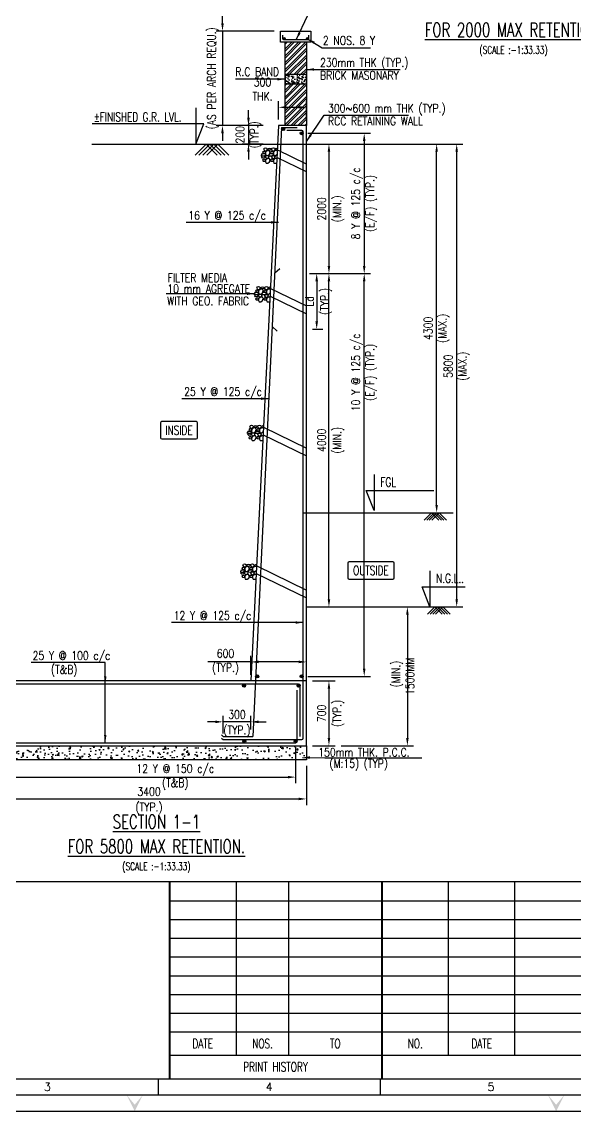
# Model space of a CAD drawing. Extents: x -69352 to 1013721, y -547461 to -186867.
# Drawn here: x 525518 to 543459, y -432773 to -397471 of the extents above; entities that cross this region are included whole.
import ezdxf
from ezdxf.enums import TextEntityAlignment as Align
from ezdxf.lldxf.tags import DXFTag

# ---------------------------------------------------------------- set-up
doc = ezdxf.new("R2010")
doc.units = 0
doc.header["$LTSCALE"] = 500
doc.header["$MEASUREMENT"] = 0
doc.header["$PDMODE"] = 35
doc.header["$PDSIZE"] = -15
doc.layers.get('DEFPOINTS').update_dxf_attribs({"color": 4})
for name, color, linetype in [('NO. BEAM', 3, 'Continuous'), ('PNA', 10, 'Continuous'), ('S-COLUMN', 1, 'Continuous'), ('S-CONCRET LINE', 4, 'Continuous'), ('S-DIM-1', 5, 'Continuous'), ('S-HATCH', 253, 'Continuous'), ('S-LEVEL SECTION', 3, 'Continuous'), ('S-PCC', 9, 'Continuous'), ('S-REINFORCEMENT', 6, 'Continuous'), ('S-RETAINING WALL', 6, 'Continuous'), ('S-TEXT', 2, 'Continuous'), ('S-TEXT-1 @ 1', 4, 'Continuous'), ('S-TITIL', 6, 'Continuous'), ('TEXT (SHEET)', 4, 'Continuous'), ('TITLE', 4, 'Continuous')]:
    doc.layers.add(name, color=color, linetype=linetype)
doc.layers.add('RIDE-PROFILE', color=8, linetype='Continuous', lineweight=25)
doc.styles.add('ROMANS', font='simplex.shx', dxfattribs={"width": 0.8, "height": 275})
tags = doc.linetypes.add('HIDDEN', pattern=[0.375, 0.25, -0.125]).pattern_tags.tags
tags[6:7] = [DXFTag(74, 4), DXFTag(75, 0), DXFTag(340, '0'), DXFTag(46, 1.0), DXFTag(50, 0.0), DXFTag(44, 0.0), DXFTag(45, 0.0)]
tags[4:5] = [DXFTag(74, 4), DXFTag(75, 0), DXFTag(340, '0'), DXFTag(46, 1.0), DXFTag(50, 0.0), DXFTag(44, 0.0), DXFTag(45, 0.0)]
doc.dimstyles.new('dim100', dxfattribs={"dimtxt": 250, "dimasz": 250, "dimexe": 200, "dimexo": 200, "dimgap": 100, "dimtad": 1, "dimdec": 0, "dimzin": 0, "dimdsep": 46, "dimtxsty": 'ROMANS', "dimcen": 0, "dimclrd": 5, "dimclre": 5, "dimclrt": 4, "dimadec": 0, "dimazin": 0, "dimtfac": 1, "dimtdec": 0, "dimtix": 1, "dimtofl": 0, "dimtmove": 2, "dimatfit": 3, "dimfxl": 0, "dimtolj": 1, "dimtzin": 0, "dimlwd": -1, "dimlwe": -1, "dimarcsym": 0})
doc.dimstyles.new('dim33.33', dxfattribs={"dimtxt": 250, "dimasz": 250, "dimexe": 200, "dimexo": 200, "dimgap": 100, "dimtad": 1, "dimdec": 0, "dimlfac": 0.333331, "dimzin": 0, "dimdsep": 46, "dimtxsty": 'ROMANS', "dimcen": 0, "dimclrd": 5, "dimclre": 5, "dimclrt": 4, "dimadec": 0, "dimazin": 0, "dimtfac": 1, "dimtdec": 0, "dimtix": 1, "dimtofl": 0, "dimtmove": 2, "dimatfit": 3, "dimfxl": 0, "dimtolj": 1, "dimtzin": 0, "dimlwd": -1, "dimlwe": -1, "dimarcsym": 0})
doc.dimstyles.new('dim50', dxfattribs={"dimtxt": 250, "dimasz": 250, "dimexe": 200, "dimexo": 200, "dimgap": 100, "dimtad": 1, "dimdec": 0, "dimlfac": 0.5, "dimzin": 0, "dimdsep": 46, "dimtxsty": 'ROMANS', "dimcen": 0, "dimclrd": 5, "dimclre": 5, "dimclrt": 4, "dimadec": 0, "dimazin": 0, "dimtfac": 1, "dimtdec": 0, "dimtix": 1, "dimtofl": 0, "dimtmove": 2, "dimatfit": 3, "dimfxl": 0, "dimtolj": 1, "dimtzin": 0, "dimlwd": -1, "dimlwe": -1, "dimarcsym": 0})

# ---------------------------------------------------------------- blocks, each defined once
blk = doc.blocks.new('*D689')
at = {"layer": 'DEFPOINTS', "color": 0}
for p in [(534743, -405632), (536619, -405632), (534593, -418682)]:
    blk.add_point(p, dxfattribs=at)
at = {"layer": 'S-DIM-1', "color": 5}
for p, q in [((534943, -405632), (536819, -405632)), ((534793, -418682), (536819, -418682))]:
    blk.add_line(p, q, dxfattribs=at)
at = {"layer": 'S-DIM-1', "color": 5, "lineweight": -3}
blk.add_line((536619, -418432), (536619, -405882), dxfattribs=at)
at = {"layer": 'S-DIM-1', "color": 5}
for points in [[(536661, -405882), (536578, -405882), (536619, -405632)], [(536578, -418432), (536661, -418432), (536619, -418682)]]:
    blk.add_solid(points, dxfattribs=at)
at = {"layer": 'S-DIM-1', "color": 4, "insert": (536619, -408832), "char_height": 275, "attachment_point": 5, "rotation": 90, "style": 'ROMANS'}
blk.add_mtext('\\A1;10 Y @ 125 c/c\\P(E/F) (TYP.)', dxfattribs=at)
blk = doc.blocks.new('*D690')
at = {"layer": 'DEFPOINTS', "color": 0}
for p in [(534743, -418832), (534743, -420932), (535475, -420932)]:
    blk.add_point(p, dxfattribs=at)
at = {"layer": 'S-DIM-1', "color": 5}
for p, q in [((534943, -418832), (535675, -418832)), ((534943, -420932), (535675, -420932))]:
    blk.add_line(p, q, dxfattribs=at)
at = {"layer": 'S-DIM-1', "color": 5, "lineweight": -3}
blk.add_line((535475, -419082), (535475, -420682), dxfattribs=at)
at = {"layer": 'S-DIM-1', "color": 5}
for points in [[(535517, -419082), (535434, -419082), (535475, -418832)], [(535434, -420682), (535517, -420682), (535475, -420932)]]:
    blk.add_solid(points, dxfattribs=at)
at = {"layer": 'S-DIM-1', "color": 4, "char_height": 275, "attachment_point": 5, "rotation": 90, "style": 'ROMANS'}
for s, insert in [('\\A1;700', (535238, -419882)), ('(TYP.)', (535785, -419882))]:
    blk.add_mtext(s, dxfattribs=dict(at, insert=insert))
blk = doc.blocks.new('*D691')
at = {"layer": 'DEFPOINTS', "color": 0}
for p in [(524793, -420782), (534393, -420782), (534393, -421947)]:
    blk.add_point(p, dxfattribs=at)
at = {"layer": 'S-DIM-1', "color": 5}
for p, q in [((524793, -420982), (524793, -422147)), ((534393, -420982), (534393, -422147)), ((525043, -421947), (534143, -421947))]:
    blk.add_line(p, q, dxfattribs=at)
for points in [[(525043, -421906), (525043, -421989), (524793, -421947)], [(534143, -421989), (534143, -421906), (534393, -421947)]]:
    blk.add_solid(points, dxfattribs=at)
at = {"layer": 'S-DIM-1', "color": 4, "insert": (530493, -421947), "char_height": 275, "attachment_point": 5, "style": 'ROMANS'}
blk.add_mtext('\\A1;12 Y @ 150 c/c\\P(T&B)', dxfattribs=at)
blk = doc.blocks.new('*D692')
at = {"layer": 'DEFPOINTS', "color": 0}
for p in [(524543, -421382), (534743, -421382), (534743, -422655)]:
    blk.add_point(p, dxfattribs=at)
at = {"layer": 'S-DIM-1', "color": 5}
for p, q in [((524543, -421582), (524543, -422855)), ((534743, -421582), (534743, -422855)), ((524793, -422655), (534493, -422655))]:
    blk.add_line(p, q, dxfattribs=at)
for points in [[(524793, -422613), (524793, -422696), (524543, -422655)], [(534493, -422696), (534493, -422613), (534743, -422655)]]:
    blk.add_solid(points, dxfattribs=at)
at = {"layer": 'S-DIM-1', "color": 4, "char_height": 275, "attachment_point": 5, "style": 'ROMANS'}
for s, insert in [('\\A1;3400', (529643, -422417)), ('(TYP.)', (529643, -422964))]:
    blk.add_mtext(s, dxfattribs=dict(at, insert=insert))
blk = doc.blocks.new('*D693')
at = {"layer": 'DEFPOINTS', "color": 0}
for p in [(533543, -401432), (539617, -401432), (536522, -416432)]:
    blk.add_point(p, dxfattribs=at)
at = {"layer": 'S-DIM-1', "color": 5}
for p, q in [((533743, -401432), (539817, -401432)), ((536722, -416432), (539817, -416432))]:
    blk.add_line(p, q, dxfattribs=at)
at = {"layer": 'S-DIM-1', "color": 5, "lineweight": -3}
blk.add_line((539617, -416182), (539617, -401682), dxfattribs=at)
at = {"layer": 'S-DIM-1', "color": 5}
for points in [[(539658, -401682), (539575, -401682), (539617, -401432)], [(539575, -416182), (539658, -416182), (539617, -416432)]]:
    blk.add_solid(points, dxfattribs=at)
at = {"layer": 'S-DIM-1', "color": 4, "insert": (539617, -408632), "char_height": 275, "attachment_point": 5, "rotation": 90, "style": 'ROMANS'}
blk.add_mtext('\\A1;5800\\P(MAX.)', dxfattribs=at)
blk = doc.blocks.new('*D694')
at = {"layer": 'DEFPOINTS', "color": 0}
for p in [(533543, -400832), (532867, -401432), (533543, -401432)]:
    blk.add_point(p, dxfattribs=at)
at = {"layer": 'S-DIM-1', "color": 5, "lineweight": -3}
for p, q in [((532867, -400582), (532867, -400332)), ((532867, -400832), (532867, -401432)), ((532867, -401682), (532867, -401932))]:
    blk.add_line(p, q, dxfattribs=at)
at = {"layer": 'S-DIM-1', "color": 5}
for p, q in [((533343, -400832), (532667, -400832)), ((533343, -401432), (532667, -401432))]:
    blk.add_line(p, q, dxfattribs=at)
for points in [[(532825, -400582), (532908, -400582), (532867, -400832)], [(532908, -401682), (532825, -401682), (532867, -401432)]]:
    blk.add_solid(points, dxfattribs=at)
at = {"layer": 'S-DIM-1', "color": 4, "insert": (532867, -401132), "char_height": 275, "attachment_point": 5, "rotation": 90, "style": 'ROMANS'}
blk.add_mtext('\\A1;200\\P(TYP.)', dxfattribs=at)
blk = doc.blocks.new('*D695')
at = {"layer": 'DEFPOINTS', "color": 0}
for p in [(532043, -420156), (532043, -420732), (532943, -420605)]:
    blk.add_point(p, dxfattribs=at)
at = {"layer": 'S-DIM-1', "color": 5}
for p, q in [((532043, -420532), (532043, -419956)), ((532943, -420405), (532943, -419956))]:
    blk.add_line(p, q, dxfattribs=at)
at = {"layer": 'S-DIM-1', "color": 5, "lineweight": -3}
for p, q in [((531793, -420156), (531543, -420156)), ((532943, -420156), (532043, -420156)), ((533193, -420156), (533443, -420156))]:
    blk.add_line(p, q, dxfattribs=at)
at = {"layer": 'S-DIM-1', "color": 5}
for points in [[(531793, -420198), (531793, -420115), (532043, -420156)], [(533193, -420115), (533193, -420198), (532943, -420156)]]:
    blk.add_solid(points, dxfattribs=at)
at = {"layer": 'S-DIM-1', "color": 4, "char_height": 275, "attachment_point": 5, "style": 'ROMANS'}
for s, insert in [('\\A1;300', (532493, -419919)), ('(TYP.)', (532493, -420466))]:
    blk.add_mtext(s, dxfattribs=dict(at, insert=insert))
blk = doc.blocks.new('*D696')
at = {"layer": 'DEFPOINTS', "color": 0}
for p in [(533903, -397772), (532024, -400832), (533543, -400832)]:
    blk.add_point(p, dxfattribs=at)
at = {"layer": 'S-DIM-1', "color": 5, "lineweight": -3}
for p, q in [((532024, -397522), (532024, -397272)), ((532024, -397772), (532024, -400832)), ((532024, -401082), (532024, -401332))]:
    blk.add_line(p, q, dxfattribs=at)
at = {"layer": 'S-DIM-1', "color": 5}
for p, q in [((533703, -397772), (531824, -397772)), ((533343, -400832), (531824, -400832))]:
    blk.add_line(p, q, dxfattribs=at)
for points in [[(531983, -397522), (532066, -397522), (532024, -397772)], [(532066, -401082), (531983, -401082), (532024, -400832)]]:
    blk.add_solid(points, dxfattribs=at)
at = {"layer": 'S-DIM-1', "color": 4, "insert": (531715, -399302), "char_height": 275, "attachment_point": 5, "rotation": 90, "style": 'ROMANS'}
blk.add_mtext('\\A1;(AS PER ARCH REQU.)', dxfattribs=at)
blk = doc.blocks.new('*D697')
at = {"layer": 'DEFPOINTS', "color": 0}
for p in [(534643, -405632), (534743, -407432), (535078, -407432)]:
    blk.add_point(p, dxfattribs=at)
at = {"layer": 'S-DIM-1', "color": 5}
for p, q in [((534843, -405632), (535278, -405632)), ((534943, -407432), (535278, -407432))]:
    blk.add_line(p, q, dxfattribs=at)
at = {"layer": 'S-DIM-1', "color": 5, "lineweight": -3}
blk.add_line((535078, -405882), (535078, -407182), dxfattribs=at)
at = {"layer": 'S-DIM-1', "color": 5}
for points in [[(535120, -405882), (535036, -405882), (535078, -405632)], [(535036, -407182), (535120, -407182), (535078, -407432)]]:
    blk.add_solid(points, dxfattribs=at)
at = {"layer": 'S-DIM-1', "color": 4, "char_height": 275, "attachment_point": 5, "rotation": 90, "style": 'ROMANS'}
for s, insert in [('(TYP.)', (535387, -406532)), ('\\A1;Ld', (534840, -406532))]:
    blk.add_mtext(s, dxfattribs=dict(at, insert=insert))
blk = doc.blocks.new('*D698')
at = {"layer": 'DEFPOINTS', "color": 0}
for p in [(535675, -416432), (535675, -420932), (538018, -420932)]:
    blk.add_point(p, dxfattribs=at)
at = {"layer": 'S-DIM-1', "color": 5}
for p, q in [((535875, -416432), (538218, -416432)), ((535875, -420932), (538218, -420932))]:
    blk.add_line(p, q, dxfattribs=at)
at = {"layer": 'S-DIM-1', "color": 5, "lineweight": -3}
blk.add_line((538018, -416682), (538018, -420682), dxfattribs=at)
at = {"layer": 'S-DIM-1', "color": 5}
for points in [[(538060, -416682), (537977, -416682), (538018, -416432)], [(537977, -420682), (538060, -420682), (538018, -420932)]]:
    blk.add_solid(points, dxfattribs=at)
at = {"layer": 'S-DIM-1', "color": 4, "insert": (537875, -418682), "char_height": 275, "attachment_point": 5, "rotation": 90, "style": 'ROMANS'}
blk.add_mtext('\\A1; (MIN.)\\P1500MM ', dxfattribs=at)
blk = doc.blocks.new('*D699')
at = {"layer": 'DEFPOINTS', "color": 0}
for p in [(534643, -405632), (535475, -405632), (534743, -416432)]:
    blk.add_point(p, dxfattribs=at)
at = {"layer": 'S-DIM-1', "color": 5}
for p, q in [((534843, -405632), (535675, -405632)), ((534943, -416432), (535675, -416432))]:
    blk.add_line(p, q, dxfattribs=at)
at = {"layer": 'S-DIM-1', "color": 5, "lineweight": -3}
blk.add_line((535475, -416182), (535475, -405882), dxfattribs=at)
at = {"layer": 'S-DIM-1', "color": 5}
for points in [[(535517, -405882), (535434, -405882), (535475, -405632)], [(535434, -416182), (535517, -416182), (535475, -416432)]]:
    blk.add_solid(points, dxfattribs=at)
at = {"layer": 'S-DIM-1', "color": 4, "char_height": 275, "attachment_point": 5, "rotation": 90, "style": 'ROMANS'}
for s, insert in [('\\A1;4000', (535238, -411032)), ('(MIN.)', (535785, -411032))]:
    blk.add_mtext(s, dxfattribs=dict(at, insert=insert))
blk = doc.blocks.new('*D700')
at = {"layer": 'DEFPOINTS', "color": 0}
for p in [(534743, -401432), (534743, -405632), (535475, -405632)]:
    blk.add_point(p, dxfattribs=at)
at = {"layer": 'S-DIM-1', "color": 5}
for p, q in [((534943, -401432), (535675, -401432)), ((534943, -405632), (535675, -405632))]:
    blk.add_line(p, q, dxfattribs=at)
at = {"layer": 'S-DIM-1', "color": 5, "lineweight": -3}
blk.add_line((535475, -401682), (535475, -405382), dxfattribs=at)
at = {"layer": 'S-DIM-1', "color": 5}
for points in [[(535517, -401682), (535434, -401682), (535475, -401432)], [(535434, -405382), (535517, -405382), (535475, -405632)]]:
    blk.add_solid(points, dxfattribs=at)
at = {"layer": 'S-DIM-1', "color": 4, "char_height": 275, "attachment_point": 5, "rotation": 90, "style": 'ROMANS'}
for s, insert in [('(MIN.)', (535785, -403532)), ('\\A1;2000', (535238, -403532))]:
    blk.add_mtext(s, dxfattribs=dict(at, insert=insert))
blk = doc.blocks.new('*D701')
at = {"layer": 'DEFPOINTS', "color": 0}
for p in [(532943, -418214), (532943, -418832), (534743, -418726)]:
    blk.add_point(p, dxfattribs=at)
at = {"layer": 'S-DIM-1', "color": 5, "lineweight": -3}
for p, q in [((532943, -418214), (531550, -418214)), ((534493, -418214), (533193, -418214))]:
    blk.add_line(p, q, dxfattribs=at)
at = {"layer": 'S-DIM-1', "color": 5}
for p, q in [((532943, -418632), (532943, -418014)), ((534743, -418526), (534743, -418014))]:
    blk.add_line(p, q, dxfattribs=at)
for points in [[(533193, -418172), (533193, -418256), (532943, -418214)], [(534493, -418256), (534493, -418172), (534743, -418214)]]:
    blk.add_solid(points, dxfattribs=at)
at = {"layer": 'S-DIM-1', "color": 4, "insert": (532122, -418214), "char_height": 275, "attachment_point": 5, "style": 'ROMANS'}
blk.add_mtext('\\A1;600\\P(TYP.)', dxfattribs=at)
blk = doc.blocks.new('*D702')
at = {"layer": 'DEFPOINTS', "color": 0}
for p in [(533343, -401432), (538967, -401432), (536522, -413378)]:
    blk.add_point(p, dxfattribs=at)
at = {"layer": 'S-DIM-1', "color": 5}
for p, q in [((533543, -401432), (539167, -401432)), ((536722, -413378), (539167, -413378))]:
    blk.add_line(p, q, dxfattribs=at)
at = {"layer": 'S-DIM-1', "color": 5, "lineweight": -3}
blk.add_line((538967, -413128), (538967, -401682), dxfattribs=at)
at = {"layer": 'S-DIM-1', "color": 5}
for points in [[(539008, -401682), (538925, -401682), (538967, -401432)], [(538925, -413128), (539008, -413128), (538967, -413378)]]:
    blk.add_solid(points, dxfattribs=at)
at = {"layer": 'S-DIM-1', "color": 4, "insert": (538967, -407405), "char_height": 275, "attachment_point": 5, "rotation": 90, "style": 'ROMANS'}
blk.add_mtext('\\A1;4300\\P(MAX.)', dxfattribs=at)
blk = doc.blocks.new('*D722')
at = {"layer": 'DEFPOINTS', "color": 0}
for p in [(534743, -400242), (533843, -400832), (534743, -400832)]:
    blk.add_point(p, dxfattribs=at)
at = {"layer": 'S-DIM-1', "color": 5, "ltscale": 0.3}
for p, q in [((533843, -400632), (533843, -400042)), ((534093, -400242), (534493, -400242)), ((534743, -400632), (534743, -400042))]:
    blk.add_line(p, q, dxfattribs=at)
at = {"layer": 'S-DIM-1', "color": 5}
for points in [[(534093, -400200), (534093, -400284), (533843, -400242)], [(534493, -400284), (534493, -400200), (534743, -400242)]]:
    blk.add_solid(points, dxfattribs=at)
at = {"layer": 'S-DIM-1', "color": 4, "insert": (533321, -399656), "char_height": 275, "attachment_point": 5, "style": 'ROMANS'}
blk.add_mtext('\\A1;300\\PTHK.', dxfattribs=at)
blk = doc.blocks.new('*D723')
at = {"layer": 'DEFPOINTS', "color": 0}
for p in [(534593, -401082), (534743, -405632), (536619, -405632)]:
    blk.add_point(p, dxfattribs=at)
at = {"layer": 'S-DIM-1', "color": 5}
for p, q in [((534793, -401082), (536819, -401082)), ((534943, -405632), (536819, -405632))]:
    blk.add_line(p, q, dxfattribs=at)
at = {"layer": 'S-DIM-1', "color": 5, "lineweight": -3}
blk.add_line((536619, -401332), (536619, -405382), dxfattribs=at)
at = {"layer": 'S-DIM-1', "color": 5}
for points in [[(536661, -401332), (536578, -401332), (536619, -401082)], [(536578, -405382), (536661, -405382), (536619, -405632)]]:
    blk.add_solid(points, dxfattribs=at)
at = {"layer": 'S-DIM-1', "color": 4, "insert": (536619, -403357), "char_height": 275, "attachment_point": 5, "rotation": 90, "style": 'ROMANS'}
blk.add_mtext('\\A1;8 Y @ 125 c/c\\P(E/F) (TYP.)', dxfattribs=at)
blk = doc.blocks.new('A$C1DFA76C7')
at = {"color": 253, "linetype": 'Continuous'}
for p, q in [((-149, 378), (-174, 352)), ((-98, 370), (-149, 378)), ((-136, 449), (-121, 413)), ((-134, 449), (-118, 485)), ((-121, 413), (-78, 401)), ((-118, 485), (-78, 497)), ((-78, 352), (-98, 370)), ((-78, 497), (-37, 482)), ((-78, 401), (-35, 413)), ((-75, 355), (-78, 302)), ((-17, 408), (-75, 355)), ((-37, 482), (-22, 449)), ((-35, 413), (-22, 449)), ((44, 403), (-17, 408)), ((-4, 449), (4, 469)), ((24, 418), (-4, 449)), ((52, 474), (4, 469)), ((82, 424), (24, 418)), ((72, 358), (44, 403)), ((103, 462), (52, 474)), ((52, 294), (72, 358)), ((105, 378), (80, 352)), ((105, 449), (82, 424)), ((105, 449), (103, 462)), ((156, 370), (105, 378)), ((118, 449), (133, 413)), ((120, 449), (136, 485)), ((133, 413), (176, 401)), ((136, 485), (176, 497)), ((176, 352), (156, 370)), ((176, 497), (217, 482)), ((176, 401), (219, 413)), ((179, 355), (176, 302)), ((237, 408), (179, 355)), ((217, 482), (232, 449)), ((219, 413), (232, 449)), ((289, 404), (237, 408)), ((250, 449), (258, 469)), ((278, 418), (250, 449)), ((289, 473), (258, 469)), ((289, 420), (278, 418)), ((-207, 258), (-179, 309)), ((-207, 228), (-207, 258)), ((-144, 223), (-207, 228)), ((-201, 197), (-193, 217)), ((-173, 166), (-201, 197)), ((-145, 222), (-193, 217)), ((-179, 309), (-113, 309)), ((-174, 352), (-154, 322)), ((-149, 124), (-174, 98)), ((-174, 98), (-154, 68)), ((-114, 171), (-173, 166)), ((-154, 322), (-90, 314)), ((-154, 68), (-90, 60)), ((-98, 116), (-149, 124)), ((-94, 209), (-145, 222)), ((-90, 251), (-144, 223)), ((-92, 197), (-114, 171)), ((-113, 309), (-80, 286)), ((-78, 98), (-98, 116)), ((-92, 197), (-94, 209)), ((-90, 314), (-78, 337)), ((-80, 286), (-90, 251)), ((-90, 60), (-78, 83)), ((-84, 203), (-69, 168)), ((-82, 203), (-66, 239)), ((-78, 337), (-78, 352)), ((-78, 302), (-57, 253)), ((-75, 101), (-78, 48)), ((-78, 83), (-78, 98)), ((-78, 48), (-58, 0)), ((-17, 154), (-75, 101)), ((-69, 168), (-26, 155)), ((-66, 239), (-26, 251)), ((-57, 253), (-4, 251)), ((-26, 251), (15, 236)), ((-26, 155), (17, 168)), ((44, 149), (-17, 154)), ((-4, 251), (52, 294)), ((0, 0), (52, 40)), ((15, 236), (30, 203)), ((17, 168), (30, 203)), ((29, 258), (75, 309)), ((47, 228), (29, 258)), ((72, 104), (44, 149)), ((110, 223), (47, 228)), ((52, 40), (72, 104)), ((75, 309), (141, 309)), ((80, 352), (100, 322)), ((105, 124), (80, 98)), ((80, 98), (100, 68)), ((100, 322), (164, 314)), ((100, 68), (164, 60)), ((156, 116), (105, 124)), ((164, 251), (110, 223)), ((118, 195), (133, 159)), ((120, 195), (136, 231)), ((133, 159), (176, 147)), ((136, 231), (176, 243)), ((141, 309), (174, 286)), ((176, 98), (156, 116)), ((164, 314), (176, 337)), ((174, 286), (164, 251)), ((164, 60), (176, 83)), ((176, 337), (176, 352)), ((176, 302), (197, 253)), ((176, 243), (217, 228)), ((176, 147), (219, 159)), ((179, 101), (176, 48)), ((176, 83), (176, 98)), ((176, 48), (196, 0)), ((237, 154), (179, 101)), ((197, 253), (250, 251)), ((217, 228), (232, 195)), ((219, 159), (232, 195)), ((289, 150), (237, 154)), ((250, 251), (289, 281))]:
    blk.add_line(p, q, dxfattribs=at)
at = {"color": 253}
for p, q in [((196, 0), (289, 0, -10)), ((-58, 0), (0, 0))]:
    blk.add_line(p, q, dxfattribs=at)
blk = doc.blocks.new('FOLDER')
at = {"layer": 'PNA'}
for points in [[(-1250, 2500), (0, 0), (0, 1000)], [(1250, 2500), (0, 0), (0, 1000)]]:
    blk.add_solid(points, dxfattribs=at)
blk = doc.blocks.new('SHEET1')
at = {"color": 1}
for p, q in [((762042, -118391, -8), (676135, -118391, -8)), ((697174, -123292, -8), (720414, -123292, -8)), ((697174, -124054, -8), (720337, -124054, -8))]:
    blk.add_line(p, q, dxfattribs=at)
for p, q in [((699374, -124054, -8), (699374, -118391, -8)), ((701079, -124054, -8), (701079, -118391, -8)), ((706304, -124054, -8), (706304, -118391, -8)), ((708467, -124054, -8), (708467, -118391, -8))]:
    blk.add_line(p, q)
at = {"color": 5, "linetype": 'ByBlock', "lineweight": -2}
for p, q in [((697187, -119004, -8), (720337, -119004, -8)), ((697187, -119617, -8), (720337, -119617, -8)), ((697187, -120229, -8), (720337, -120229, -8)), ((697187, -120842, -8), (720337, -120842, -8)), ((697187, -121454, -8), (720337, -121454, -8)), ((697187, -122067, -8), (720337, -122067, -8)), ((697187, -122680, -8), (720337, -122680, -8))]:
    blk.add_line(p, q, dxfattribs=at)
at = {"elevation": -8, "flags": 128}
blk.add_lwpolyline([(674017, -125881), (763101, -125881), (763101, -63214), (674017, -63214)], close=True, dxfattribs=at)
at = {"color": 1, "const_width": 60.9, "elevation": -8}
for points in [[(697187, -124807), (697187, -118391)], [(704126, -124807), (704126, -118391)]]:
    blk.add_lwpolyline(points, dxfattribs=at)
at = {"layer": 'PNA'}
for p, q in [((696817, -124822, -8), (696817, -125351, -8)), ((704065, -124822, -8), (704065, -125351, -8))]:
    blk.add_line(p, q, dxfattribs=at)
at = {"layer": 'PNA', "color": 1, "elevation": -8}
for points in [[(675076, -125351), (762572, -125351), (762572, -63743), (675076, -63743)], [(676135, -124822), (762042, -124822), (762042, -64273), (676135, -64273)]]:
    blk.add_lwpolyline(points, close=True, dxfattribs=at)
at = {"layer": 'PNA', "xscale": 0.2118545530764888, "yscale": 0.2118545530764888, "zscale": 0.2118545530764888}
for p in [(696049, -125881, -8), (709820, -125881, -8)]:
    blk.add_blockref('FOLDER', p, dxfattribs=at)
at = {"layer": 'PNA', "style": 'ROMANS'}
for s, p in [('3', (693195, -125086, -8)), ('4', (700442, -125086, -8)), ('5', (707689, -125086, -8))]:
    blk.add_text(s, height=265, dxfattribs=at).set_placement(p, align=Align.MIDDLE)
at = {"layer": 'TEXT (SHEET)', "color": 4, "style": 'ROMANS', "width": 0.7}
for s, height, p in [('DATE', 304.7, (698274, -123673, -8)), ('NOS.', 304.7, (700226, -123673, -8)), ('TO', 304.7, (702602, -123673, -8)), ('NO.', 304.7, (705215, -123673, -8)), ('DATE', 304.7, (707386, -123673, -8)), ('PRINT HISTORY', 304.74, (700650, -124431, -8))]:
    blk.add_text(s, height=height, dxfattribs=at).set_placement(p, align=Align.MIDDLE_CENTER)

msp = doc.modelspace()

# ---------------------------------------------------------------- hatches: boundary and pattern name
at = {"layer": 'S-HATCH'}
h = msp.add_hatch(dxfattribs=at)
h.set_pattern_fill('ANSI32', color=256, scale=420, style=0)
h.set_pattern_definition([(45, (-8157144.35, -28.31), (-111.369318, 111.369318), []), (45, (-8157070.1, -28.31), (-111.369318, 111.369318), [])])
h.paths.add_polyline_path([(534052.936, -399181.929), (534742.936, -399181.929), (534742.936, -398131.929), (534052.936, -398131.929)])
h.paths.add_polyline_path([(534742.936, -399481.929), (534052.936, -399481.929), (534052.936, -400831.929), (534742.936, -400831.929)])
at = {"layer": 'S-PCC', "linetype": 'ByBlock'}
h = msp.add_hatch(dxfattribs=at)
h.set_pattern_fill('AR-CONC,_O', color=256, scale=30)
h.set_pattern_definition([(50, (-17789348.52, 1010658), (215.1780548, -18.8256405), [22.5, -247.5]), (355, (-17789348.52, 1010658), (-41.6254, 225.65764), [18, -198]), (100.4514445, (-17789330.6, 1010656.43), (173.552654, 206.8319973), [19.1220576, -210.3426336]), (46.1842, (-17789348.52, 1010718), (320.1723992, -49.6557842), [33.75, -371.25]), (96.6356355, (-17789321.84, 1010713.86), (280.3985837, 292.23558), [28.6831026, -315.514128]), (351.184164, (-17789348.52, 1010718), (280.3985835, 292.23558), [27, -297.0000003]), (21, (-17789318.52, 1010703), (179.0721156, -120.7856672), [22.5, -247.5]), (326, (-17789318.52, 1010703), (72.9945996, 217.5450135), [18, -198]), (71.4514447, (-17789303.6, 1010692.94), (252.066713, 96.7593458), [19.122057, -210.3426336]), (37.5, (-17789348.52, 1010658), (3.6479566, 99.86815615), [0, -195.6, 0, -201, 0, -198.75]), (7.5, (-17789348.52, 1010658), (78.92086123, 118.32351356), [0, -114.6, 0, -191.1, 0, -75.75]), (327.5, (-17789415.42, 1010658), (160.14673085, -6.76646152), [0, -75, 0, -234, 0, -310.5]), (317.5, (-17789445.42, 1010658), (174.9558508, 30.0314947), [0, -97.5, 0, -155.4, 0, -220.5])])
h.paths.add_polyline_path([(534052.936, -399181.929), (534052.936, -399481.929), (534742.936, -399481.929), (534742.936, -399181.929)])
h = msp.add_hatch(dxfattribs=at)
h.set_pattern_fill('AR-CONC,_O', color=256, scale=66.666667)
h.set_pattern_definition([(50, (-16569164.5, -9604.7), (478.173455, -41.834757), [50, -550]), (355, (-16569164.5, -9604.7), (-92.500889, 501.461422), [40, -440]), (100.4514445, (-16569124.64, -9608.2), (385.672564, 459.626661), [42.493461, -467.428075]), (46.1842, (-16569164.5, -9471.4), (711.49422, -110.346187), [75, -825]), (96.6356355, (-16569105.2, -9480.6), (623.107964, 649.4124), [63.740228, -701.142507]), (351.184164, (-16569164.5, -9471.4), (623.107963, 649.4124), [60, -660]), (21, (-16569097.82, -9504.7), (397.938035, -268.412594), [50, -550]), (326, (-16569097.8, -9504.7), (162.210221, 483.433363), [40, -440]), (71.4514447, (-16569064.66, -9527.1), (560.148251, 215.020769), [42.49346, -467.428075]), (37.5, (-16569164.49, -9604.71), (8.1065702, 221.9292359), [0, -434.6666667, 0, -446.6666667, 0, -441.6666667]), (7.5, (-16569164.5, -9604.7), (175.3796916, 262.9411413), [0, -254.6666667, 0, -424.6666667, 0, -168.3333333]), (327.5, (-16569313.16, -9604.71), (355.8816241, -15.0365812), [0, -166.6666667, 0, -520, 0, -690]), (317.5, (-16569379.82, -9604.7), (388.7907796, 66.736655), [0, -216.6666667, 0, -345.3333333, 0, -490])])
h.paths.add_polyline_path([(524149.211, -421381.929), (524149.211, -420931.929), (534742.936, -420931.929), (534742.936, -421381.929)])

# ---------------------------------------------------------------- linework, layer by layer
at = {"layer": 'NO. BEAM', "color": 7}
for points, elevation in [([(531174.355, -410428.653), (530054.355, -410428.653, 0.414213562), (530014.355, -410468.653), (530014.355, -410948.653, 0.414213562), (530054.355, -410988.653), (531174.355, -410988.653, 0.414213562), (531214.355, -410948.653), (531214.355, -410468.653, 0.414213562)], 11.068), ([(537546.293, -414969.105), (536126.293, -414969.105, 0.414213562), (536086.293, -415009.105), (536086.293, -415489.105, 0.414213562), (536126.293, -415529.105), (537546.293, -415529.105, 0.414213562), (537586.293, -415489.105), (537586.293, -415009.105, 0.414213562)], 40.325)]:
    msp.add_lwpolyline(points, format="xyb", close=True, dxfattribs=dict(at, elevation=elevation))
at = {"layer": 'RIDE-PROFILE', "color": 2, "linetype": 'HIDDEN', "ltscale": 1000}
for p, q in [((533806.875, -401615.867, 11.068), (534737.729, -402071.792, 11.068)), ((533795.042, -401864.971, 11.068), (534737.729, -402326.691, 11.068)), ((533582.156, -406110.253, 11.068), (534742.936, -406678.793, 11.068)), ((533570.323, -406359.356, 11.068), (534742.936, -406933.692, 11.068)), ((533345.603, -410853.742, 11.068), (534742.936, -411538.143, 11.068)), ((533357.437, -410604.638, 11.068), (534742.936, -411283.244, 11.068)), ((533132.718, -415099.024, 11.068), (534742.936, -415887.695, 11.068)), ((533120.884, -415348.127, 11.068), (534742.936, -416142.594, 11.068))]:
    msp.add_line(p, q, dxfattribs=at)
at = {"layer": 'S-COLUMN', "color": 4, "elevation": 11.068}
for points in [[(534052.936, -400831.929), (534052.936, -398131.929)], [(534742.936, -398131.929), (534742.936, -400831.929)]]:
    msp.add_lwpolyline(points, dxfattribs=at)
at = {"layer": 'S-CONCRET LINE'}
for p, q in [((532942.936, -418831.929, 11.068), (524542.936, -418831.929, 11.068)), ((524149.211, -420931.929, 11.068), (534742.936, -420931.929, 11.068))]:
    msp.add_line(p, q, dxfattribs=at)
at = {"layer": 'S-CONCRET LINE', "linetype": 'HIDDEN', "ltscale": 0.25}
msp.add_line((534742.936, -418831.929, 11.068), (532942.936, -418831.929, 11.068), dxfattribs=at)
at = {"layer": 'S-CONCRET LINE', "elevation": 11.068}
msp.add_lwpolyline([(533902.936, -398131.929), (533902.936, -397771.929), (534892.936, -397771.929), (534892.936, -398131.929)], close=True, dxfattribs=at)
msp.add_lwpolyline([(534742.936, -420931.929), (534742.936, -418831.929)], dxfattribs=at)
at = {"layer": 'S-LEVEL SECTION'}
for p, q in [((527783.764, -401431.929, 11.068), (533542.936, -401431.929, 11.068)), ((534628.524, -413378.237, 11.068), (539502.103, -413378.237, 11.068)), ((534742.936, -416431.929, 11.068), (539616.515, -416431.929, 11.068))]:
    msp.add_line(p, q, dxfattribs=at)
at = {"layer": 'S-LEVEL SECTION', "elevation": 11.068}
for points in [[(531164.284, -400261.53), (531164.284, -401431.929), (531414.284, -400781.929), (527803.654, -400781.929)], [(536936.909, -412142.45), (536936.909, -413312.85), (536686.909, -412662.85), (538877.674, -412660.348)], [(538743.365, -415261.53), (538743.365, -416431.929), (538493.365, -415781.929), (539887.096, -415781.929)]]:
    msp.add_lwpolyline(points, dxfattribs=at)
at = {"layer": 'S-PCC', "elevation": 11.068}
for points in [[(534742.936, -399181.929), (534052.936, -399181.929), (534052.936, -399481.929), (534742.936, -399481.929)], [(524149.211, -421381.929), (524149.211, -420931.929), (534742.936, -420931.929), (534742.936, -421381.929)]]:
    msp.add_lwpolyline(points, close=True, dxfattribs=at)
for points in [[(531134.011, -401789.902), (531491.984, -401431.929), (531849.957, -401789.902)], [(531260.574, -401789.902), (531618.546, -401431.929), (531976.519, -401789.902)], [(531387.136, -401789.902), (531745.109, -401431.929), (532103.082, -401789.902)], [(531513.699, -401789.902), (531871.671, -401431.929), (532229.644, -401789.902)], [(539036.461, -413616.886), (538797.813, -413378.237), (538559.164, -413616.886)], [(539120.836, -413616.886), (538882.188, -413378.237), (538643.539, -413616.886)], [(539205.211, -413616.886), (538966.563, -413378.237), (538727.914, -413616.886)], [(539289.586, -413616.886), (539050.938, -413378.237), (538812.289, -413616.886)], [(539150.874, -416670.578), (538912.225, -416431.929), (538673.577, -416670.578)], [(539235.249, -416670.578), (538996.6, -416431.929), (538757.952, -416670.578)], [(539319.624, -416670.578), (539080.975, -416431.929), (538842.327, -416670.578)], [(539403.999, -416670.578), (539165.35, -416431.929), (538926.702, -416670.578)]]:
    msp.add_lwpolyline(points, dxfattribs=at)
at = {"layer": 'S-REINFORCEMENT', "ltscale": 10}
msp.add_line((533940.835, -400898.683, 11.068), (533004.278, -420631.929, 11.068), dxfattribs=at)
at = {"layer": 'S-REINFORCEMENT', "elevation": 11.068}
msp.add_lwpolyline([(534817.936, -397906.929), (534817.936, -398019.429, -0.414213562), (534780.436, -398056.929), (534015.436, -398056.929, -0.414213562), (533977.936, -398019.429), (533977.936, -397906.929)], format="xyb", dxfattribs=at)
at = {"layer": 'S-REINFORCEMENT', "const_width": 37.5, "elevation": 11.068}
for points in [[(533996.686, -398019.429, 1), (534034.186, -398019.429, 1)], [(534799.186, -398019.429, -1), (534761.686, -398019.429, -1)]]:
    msp.add_lwpolyline(points, format="xyb", close=True, dxfattribs=at)
at = {"layer": 'S-REINFORCEMENT', "ltscale": 10, "elevation": 11.068}
for points in [[(531992.936, -420681.929), (532042.936, -420731.929), (534592.936, -420731.929, 0.414213562), (534642.936, -420681.929), (534642.936, -401040.884, 0.414213562), (534592.936, -400990.884), (534109.935, -400990.884)], [(534542.936, -420631.929), (534542.936, -418981.929, 0.414213562), (534492.936, -418931.929), (524692.936, -418931.929, 0.414213562), (524642.936, -418981.929), (524642.936, -420631.929)], [(524742.936, -419131.929), (524742.936, -420781.929, 0.414213562), (524792.936, -420831.929), (534392.936, -420831.929, 0.414213562), (534442.936, -420781.929), (534442.936, -419131.929)]]:
    msp.add_lwpolyline(points, format="xyb", dxfattribs=at)
for points in [[(533940.835, -400898.683), (534442.093, -400898.683)], [(533717.408, -405606.294), (533883.496, -405461.028)], [(533634.72, -407348.521), (533800.809, -407493.786)], [(531992.936, -420581.929), (532042.936, -420631.929), (533004.278, -420631.929)]]:
    msp.add_lwpolyline(points, dxfattribs=at)
at = {"layer": 'S-REINFORCEMENT', "ltscale": 10, "const_width": 50, "elevation": 11.068}
for points in [[(533965.934, -400948.683, 1), (534015.934, -400948.683, 1)], [(534567.936, -401081.929, 1), (534617.936, -401081.929, 1)], [(533150.152, -418656.956, 1), (533147.782, -418706.9, 1)], [(534567.936, -418681.928, 1), (534617.936, -418681.928, 1)], [(532747.276, -418981.929, 1), (532697.276, -418981.929, 1)], [(534467.936, -418981.929, -1), (534517.936, -418981.929, -1)], [(532758.724, -420781.929, -1), (532708.724, -420781.929, -1)], [(534417.936, -420781.929, -1), (534367.936, -420781.929, -1)]]:
    msp.add_lwpolyline(points, format="xyb", close=True, dxfattribs=at)
at = {"layer": 'S-REINFORCEMENT'}
for centre in [(534015.436, -398019.429, 11.068), (534780.436, -398019.429, 11.068)]:
    msp.add_circle(centre, 37.5, dxfattribs=at)
at = {"layer": 'S-REINFORCEMENT', "ltscale": 10}
for centre in [(533990.934, -400948.683, 11.068), (534592.936, -401081.929, 11.068), (533148.967, -418681.928, 11.068), (534592.936, -418681.928, 11.068), (532722.276, -418981.929, 11.068), (534492.936, -418981.929, 11.068), (532733.724, -420781.929, 11.068), (534392.936, -420781.929, 11.068)]:
    msp.add_circle(centre, 50, dxfattribs=at)
at = {"layer": 'S-RETAINING WALL', "color": 210}
for p, q in [((533842.936, -400831.929, 11.068), (532942.936, -418831.929, 11.068)), ((534742.936, -400831.929, 11.068), (533842.936, -400831.929, 11.068))]:
    msp.add_line(p, q, dxfattribs=at)
at = {"layer": 'S-RETAINING WALL', "color": 210, "elevation": 11.068}
msp.add_lwpolyline([(534742.936, -418831.929), (534742.936, -400831.929)], dxfattribs=at)

# ---------------------------------------------------------------- block references
at = {"xscale": 0.9920737521750241, "yscale": 0.9920737521750241, "zscale": 0.9920737521750241}
msp.add_blockref('SHEET1', (-161352.1, -307890.268, 7.46), dxfattribs=at)
at = {"color": 0}
for p in [(533496.757, -402051.67, 21.708), (533272.038, -406546.055, 21.708), (533047.319, -411040.441, 21.708), (532822.6, -415534.826, 21.708)]:
    msp.add_blockref('A$C1DFA76C7', p, dxfattribs=at)

# ---------------------------------------------------------------- texts
at = {"layer": 'S-LEVEL SECTION', "style": 'ROMANS', "width": 0.7}
for s, p in [('%%PFINISHED G.R. LVL.', (527850.417, -400556.929, 11.068)), ('FGL', (537146.375, -412385.296, 40.325)), ('N.G.L..', (538952.832, -415504.376, 40.325))]:
    msp.add_text(s, height=300, dxfattribs=at).set_placement(p, align=Align.MIDDLE_LEFT)
at = {"layer": 'S-TEXT', "style": 'ROMANS', "width": 0.7}
for p in [(541460.686, -398381.811, 30.485), (529882.969, -424841.474, 11.068)]:
    msp.add_text('(SCALE :-1:33.33)', height=250, dxfattribs=at).set_placement(p, align=Align.MIDDLE_CENTER)
at = {"layer": 'S-TEXT-1 @ 1', "style": 'ROMANS', "width": 0.8}
for s, p in [('2 NOS. 8 Y', (535278.27, -398077.058, 11.068)), ('230mm THK (TYP.)', (535186.27, -398791.427, 11.068)), ('R.C BAND', (532440.709, -399091.929, 11.068)), ('BRICK MASONARY', (535186.27, -399205.713, 11.068)), ('300~600 mm THK (TYP.)', (535446.238, -400273.695, 11.068)), ('RCC RETAINING WALL', (535446.238, -400687.981, 11.068)), ('16 Y @ 125 c/c', (530915.69, -403745.061, 11.068)), ('FILTER MEDIA', (530245.082, -405766.461, 11.868)), ('10 mm AGREGATE', (530236.415, -406120.883, 11.868)), ('WITH GEO. FABRIC', (530233.522, -406518.419, 11.868)), ('25 Y @ 125 c/c', (530782.139, -409454.489, 11.068)), ('12 Y @ 125 c/c', (530441.886, -416712.425, 11.068)), ('25 Y @ 100 c/c', (525868.162, -418007.739, 11.068)), ('(T&B)', (526463.321, -418457.739, 11.068)), ('150mm THK. P.C.C.', (535129.714, -421142.855, 200.655)), ('(M:15) (TYP)', (535492.391, -421505.705, 200.655))]:
    msp.add_text(s, height=275, dxfattribs=at).set_placement(p, align=Align.MIDDLE_LEFT)
at = {"layer": 'S-TITIL', "style": 'ROMANS', "width": 0.7}
for s, p in [('%%UFOR 2000 MAX RETENTION.', (541460.686, -397731.811, 30.485)), ('%%USECTION 1-1', (529882.969, -423391.474, 11.068)), ('%%UFOR 5800 MAX RETENTION.', (529882.969, -424191.474, 11.068))]:
    msp.add_text(s, height=450, dxfattribs=at).set_placement(p, align=Align.MIDDLE_CENTER)
at = {"layer": 'TITLE', "color": 2, "style": 'ROMANS', "width": 0.7}
for s, p in [('INSIDE', (530614.355, -410708.653, 11.068)), ('OUTSIDE', (536836.293, -415249.105, 40.325))]:
    msp.add_text(s, height=300, dxfattribs=at).set_placement(p, align=Align.MIDDLE_CENTER)

# ---------------------------------------------------------------- dimensions: what is measured, and where the dimension line sits
at = {"layer": 'S-DIM-1'}
for base, p1, p2, angle, text, override, picture, middle in [((532024.436, -400831.929, 11.068), (533902.936, -397771.929, 11.068), (533542.936, -400831.929, 11.068), 90, '(AS PER ARCH REQU.)', {"dimtofl": 1, "dimtmove": 0, "dimlwd": 65533}, '*D696', (531714.912, -399301.929, 11.068)), ((535475.252, -405631.929, 11.068), (534742.936, -401431.929, 11.068), (534742.936, -405631.929, 11.068), 90, '2000\\X(MIN.)', {"dimtxt": 250, "dimasz": 250, "dimtxsty": 'ROMANS', "dimtofl": 1, "dimtmove": 0, "dimlwd": 65533}, '*D700', (535475.252, -403531.929, 11.068)), ((535077.862, -407431.929, 11.068), (534642.936, -405631.929, 11.068), (534742.936, -407431.929, 11.068), 90, 'Ld\\X(TYP.)', {"dimtxt": 250, "dimasz": 250, "dimtofl": 1, "dimtmove": 0, "dimlwd": 65533}, '*D697', (535077.862, -406531.929, 11.068)), ((535475.252, -405631.929, 11.068), (534742.936, -416431.929, 11.068), (534642.936, -405631.929, 11.068), 270, '4000\\X(MIN.)', {"dimtxt": 250, "dimasz": 250, "dimtxsty": 'ROMANS', "dimtofl": 1, "dimtmove": 0, "dimlwd": 65533}, '*D699', (535475.252, -411031.929, 11.068)), ((535475.252, -420931.929, 11.068), (534742.936, -418831.929, 11.068), (534742.936, -420931.929, 11.068), 90, '<>\\X(TYP.)', {"dimtxt": 250, "dimasz": 250, "dimtxsty": 'ROMANS', "dimtofl": 1, "dimtmove": 0, "dimlwd": 65533}, '*D690', (535475.252, -419881.929, 11.068)), ((532042.936, -420156.273, 11.068), (532942.936, -420605.125, 11.068), (532042.936, -420731.929, 11.068), 180, '<>\\X(TYP.)', {"dimtxt": 250, "dimasz": 250, "dimtofl": 1, "dimtmove": 0, "dimlwd": 65533}, '*D695', (532492.936, -420156.273, 11.068))]:
    dim = msp.add_linear_dim(base=base, p1=p1, p2=p2, angle=angle, text=text, dimstyle='dim33.33', override=override, dxfattribs=at)
    dim.commit()
    dim.dimension.update_dxf_attribs({"geometry": picture, "text_midpoint": middle})
at = {"layer": 'S-DIM-1', "ltscale": 0.3}
dim = msp.add_linear_dim(base=(534742.936, -400241.941, -8.349), p1=(533842.936, -400831.929, 11.068), p2=(534742.936, -400831.929, 11.068), angle=0, text='300\\XTHK.', dimstyle='dim50', override={"dimtmove": 1}, dxfattribs=at)
dim.commit()
dim.dimension.update_dxf_attribs({"geometry": '*D722', "text_midpoint": (533321.014, -400122.622, -8.349), "dimtype": 161})
at = {"layer": 'S-DIM-1'}
for base, p1, p2, angle, text, override, picture, middle in [((532866.818, -401431.929, 12.321), (533542.936, -400831.929, 11.068), (533542.936, -401431.929, 11.068), 90, '<>\\X(TYP.)', {"dimtofl": 1, "dimtmove": 0, "dimlwd": 65533}, '*D694', (532866.818, -401131.929, 12.321)), ((536619.255, -405631.929, 11.068), (534592.936, -401081.929, 11.068), (534742.936, -405631.929, 11.068), 270, '8 Y @ 125 c/c\\X(E/F) (TYP.)', {"dimtxt": 250, "dimasz": 250, "dimtofl": 1, "dimtmove": 0, "dimlwd": 65533}, '*D723', (536619.255, -403356.929, 11.068)), ((538966.563, -401431.929, 11.068), (536522.175, -413378.237, 11.068), (533342.936, -401431.929, 12.321), 270, '4300\\X(MAX.)', {"dimtofl": 1, "dimtmove": 0, "dimlwd": 65533}, '*D702', (538966.563, -407405.083, 11.068)), ((539616.515, -401431.929, 11.068), (536522.175, -416431.929, 11.068), (533542.936, -401431.929, 11.068), 270, '5800\\X(MAX.)', {"dimtofl": 1, "dimtmove": 0, "dimlwd": 65533}, '*D693', (539616.515, -408631.929, 11.068)), ((536619.255, -405631.929, 11.068), (534592.936, -418681.928, 11.068), (534742.936, -405631.929, 11.068), 90, '10 Y @ 125 c/c\\X(E/F) (TYP.)', {"dimtxt": 250, "dimasz": 250, "dimtofl": 1, "dimtmove": 0, "dimlwd": 65533}, '*D689', (536619.255, -408831.929, 11.068)), ((538018.297, -420931.929, 11.068), (535675.252, -416431.929, 11.068), (535675.252, -420931.929, 11.068), 90, ' (MIN.)\\P1500MM ', {"dimtxsty": 'ROMANS', "dimtofl": 1, "dimtmove": 1, "dimlwd": 65533}, '*D698', (538426.969, -418681.929, 11.068)), ((532942.936, -418213.841, 11.068), (534742.936, -418726.259, 11.068), (532942.936, -418831.929, 11.068), 180, '<>\\X(TYP.)', {"dimtxt": 250, "dimasz": 250, "dimtofl": 1, "dimtmove": 0, "dimlwd": 65533}, '*D701', (532121.507, -418213.841, 11.068))]:
    dim = msp.add_linear_dim(base=base, p1=p1, p2=p2, angle=angle, text=text, dimstyle='dim33.33', override=override, dxfattribs=at)
    dim.commit()
    dim.dimension.update_dxf_attribs({"geometry": picture, "text_midpoint": middle, "dimtype": 160})
dim = msp.add_linear_dim(base=(534392.936, -421947.247, 30.485), p1=(524792.936, -420781.929, 11.068), p2=(534392.936, -420781.929, 11.068), text='12 Y @ 150 c/c\\X(T&B)', dimstyle='dim33.33', override={"dimtxt": 250, "dimasz": 250, "dimtmove": 0}, dxfattribs=at)
dim.commit()
dim.dimension.update_dxf_attribs({"geometry": '*D691', "text_midpoint": (530492.936, -421947.247, 30.485), "dimtype": 160})
dim = msp.add_linear_dim(base=(534742.936, -422654.558, 30.485), p1=(524542.936, -421381.929, 11.068), p2=(534742.936, -421381.929, 11.068), text='<>\\X(TYP.)', dimstyle='dim33.33', override={"dimtxt": 250, "dimasz": 250, "dimtmove": 0}, dxfattribs=at)
dim.commit()
dim.dimension.update_dxf_attribs({"geometry": '*D692', "text_midpoint": (529642.936, -422654.558, 30.485)})

# ---------------------------------------------------------------- leaders
for points, dimstyle in [([(534412.436, -398056.929, 11.068), (534793.436, -397251.175, 11.068), (537059.006, -397251.175, 11.068)], 'dim33.33'), ([(534780.436, -398019.429, 11.068), (535259.506, -398317.058, 11.068), (536826.876, -398317.058, 11.068)], 'dim33.33'), ([(534742.936, -399016.427, 11.068), (537789.132, -399016.427, 11.068)], 'dim100'), ([(534052.936, -399331.929, 11.068), (532450.436, -399331.929, 11.068)], 'dim33.33'), ([(534742.936, -401350.562, 11.068), (535318.202, -400498.695, 11.068), (538049.1, -400498.695, 11.068)], 'dim100'), ([(533841.732, -403970.858, 11.068), (530845.111, -403970.061, 11.068)], 'dim100'), ([(533523.885, -409683.806, 11.068), (530711.56, -409683.806, 11.068)], 'dim100'), ([(534642.936, -416937.425, 11.068), (530375.489, -416937.425, 11.068)], 'dim100'), ([(534613.005, -421311.776, 11.068), (535336.719, -421317.419, 11.068), (538485.643, -421317.419, 11.068)], 'dim100')]:
    msp.add_leader(points, dimstyle=dimstyle, dxfattribs=at)
at = {"layer": 'S-DIM-1', "color": 0}
msp.add_leader([(533066.881, -406283.463, 21.708), (530199.597, -406283.463, 21.708)], dimstyle='dim33.33', override={"dimgap": 100, "dimtad": 0}, dxfattribs=at)
at = {"layer": 'S-DIM-1'}
for points, override in [([(528223.834, -418931.929, 11.068), (528223.834, -418232.739, 11.068), (525823.087, -418232.739, 11.068)], {"dimtad": 0, "dimarcsym": 1}), ([(528223.834, -420831.929, 11.068), (528223.834, -418232.739, 11.068), (525823.087, -418232.739, 11.068)], {"dimgap": 100, "dimtad": 0, "dimarcsym": 1})]:
    msp.add_leader(points, dimstyle='dim100', override=override, dxfattribs=at)

doc.saveas('drawing.dxf')
